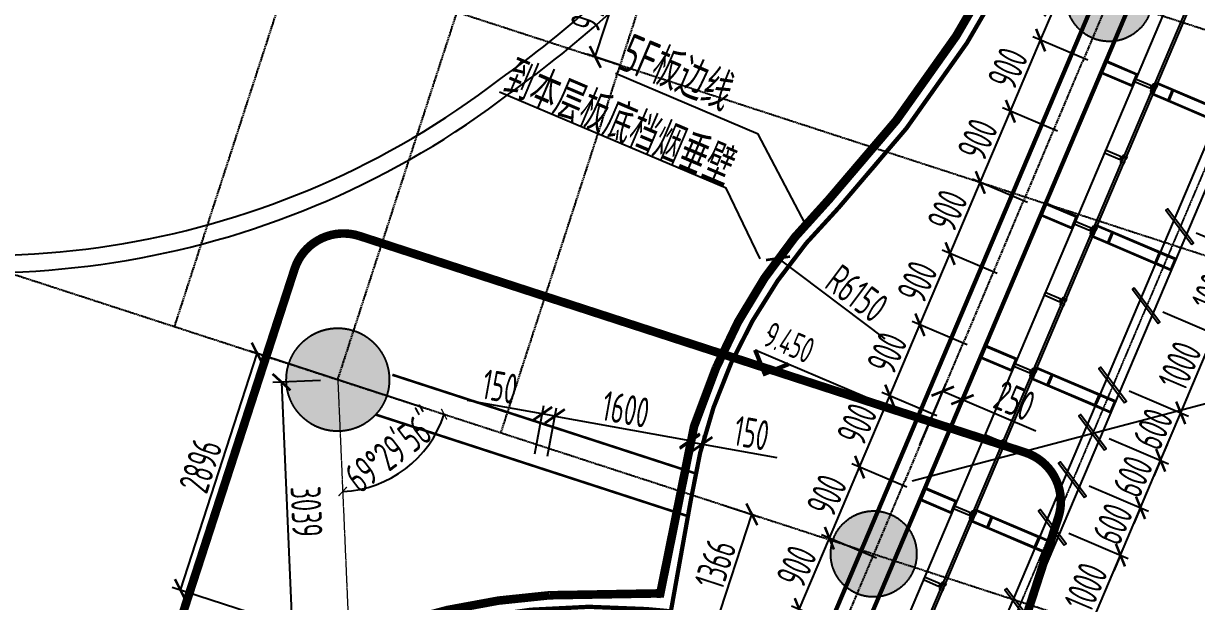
# Model space of a CAD drawing. Extents: x 11778731 to 12007717, y -6694179 to -6314888.
# Drawn here: x 11969034 to 11982707, y -6410534 to -6403804 of the extents above; entities that cross this region are included whole.
import ezdxf
from ezdxf.enums import TextEntityAlignment as Align
from ezdxf.xclip import XClip

# ---------------------------------------------------------------- set-up
doc = ezdxf.new("R2010")
doc.units = 0
doc.header["$LTSCALE"] = 10
doc.header["$MEASUREMENT"] = 0
doc.header["$XCLIPFRAME"] = 0
for name, pattern in [('A3-RG-axis-100$0$CENTER', [2, 1.25, -0.25, 0.25, -0.25]), ('A3-RI-5F$0$DASH', [0.35, 0.25, -0.1]), ('A3-RI-5F$0$DASHDOT', [1, 0.5, -0.25, 0, -0.25]), ('A3-RI-5F$0$DASHED2', [0.375, 0.25, -0.125]), ('A3-RI-5F$0$DOTE', [2.42, 2, -0.2, 0.02, -0.2]), ('DASHED2', [0.375, 0.25, -0.125])]:
    doc.linetypes.add(name, pattern=pattern)
for name, color, linetype in [('A-CLOD', 200, 'Continuous'), ('A3-RB-5F-100$0$A-DIMS-100', 1, 'Continuous'), ('A3-RG-axis-100$0$A-GRID', 1, 'A3-RG-axis-100$0$CENTER'), ('A3-RI-5F$0$0M-FIRE', 30, 'A3-RI-5F$0$DASHDOT'), ('A3-RI-5F$0$A-DETAILS', 11, 'Continuous'), ('A3-RI-5F$0$A-FACD-ALUM', 30, 'Continuous'), ('A3-RI-5F$0$A-FLOR', 2, 'Continuous'), ('A3-RI-5F$0$A-GLAZ', 140, 'Continuous'), ('A3-RI-5F$0$A-STRS-HRAL', 80, 'Continuous'), ('A3-RI-5F$0$A-WALL', 7, 'Continuous'), ('A3-RS-1F$0$A-HATH-GRAY', 8, 'Continuous'), ('A3-RS-1F$0$A-WALL', 7, 'Continuous'), ('A3-RV-5F$0$A-STRS-HRAL', 80, 'Continuous'), ('A3-SYMB-5F-100$0$A-SYMB', 4, 'Continuous'), ('A3-SYMB-5F-100$0$A-SYMB-AREA', 4, 'Continuous'), ('A3-SYMB-5F-100$0$A-SYMB-NAME', 4, 'Continuous'), ('A3-SYMB-5F-100$0$A-SYMB-NAME-E', 4, 'Continuous')]:
    doc.layers.add(name, color=color, linetype=linetype)
doc.layers.add('A3-RI-5F$0$A-X-CHEK', color=6, linetype='A3-RI-5F$0$DASHED2', plot=False)
doc.layers.add('A3-RI-5F$0$AN-P1', color=1, linetype='Continuous', lineweight=5)
doc.styles.add('A3-RB-5F-100$0$XD2008', font='xd-hzs.shx', dxfattribs={"width": 0.7, "bigfont": 'xd-hztxt.shx'})
doc.styles.add('A3-SYMB-5F-100$0$ECADI', font='hzs.shx', dxfattribs={"width": 0.7, "bigfont": 'hztxt.shx'})
doc.styles.add('A3-SYMB-5F-100$0$XD2008', font='hzs.shx', dxfattribs={"width": 0.7, "bigfont": 'hztxt.shx'})
doc.dimstyles.new('A3-RB-5F-100$0$XD100', dxfattribs={"dimscale": 100, "dimtxt": 3.5, "dimasz": 1.5, "dimexe": 1, "dimexo": 2, "dimgap": 0.5, "dimtad": 1, "dimdec": 0, "dimdsep": 46, "dimtxsty": 'A3-RB-5F-100$0$XD2008', "dimcen": 2.5, "dimclrt": 4, "dimaunit": 1, "dimadec": 0, "dimazin": 0, "dimtfac": 1, "dimtdec": 0, "dimtix": 1, "dimtmove": 0, "dimatfit": 3, "dimfxl": 0, "dimtolj": 1, "dimtzin": 0, "dimarcsym": 0})
doc.dimstyles.new('A3-RB-5F-100$0$XD100$0', dxfattribs={"dimscale": 100, "dimtxt": 3.5, "dimasz": 2, "dimexe": 1, "dimexo": 2, "dimgap": 0.5, "dimtad": 1, "dimdec": 0, "dimdsep": 46, "dimtxsty": 'A3-RB-5F-100$0$XD2008', "dimblk1": 'A3-RB-5F-100$0$_ARCHTICK', "dimblk2": 'A3-RB-5F-100$0$_ARCHTICK', "dimsah": 1, "dimcen": 2.5, "dimclrt": 4, "dimaunit": 1, "dimadec": 0, "dimazin": 0, "dimtfac": 1, "dimtdec": 0, "dimtix": 1, "dimtmove": 0, "dimatfit": 3, "dimfxl": 0, "dimtolj": 1, "dimtzin": 0, "dimarcsym": 0})

# ---------------------------------------------------------------- blocks, each defined once
blk = doc.blocks.new('A3-RI-5F')
at = {"layer": 'A3-RI-5F$0$0M-FIRE', "const_width": 100}
blk.add_lwpolyline([(11978127, -6392050), (11981718, -6393217), (11981918, -6393282), (11983619, -6393835), (11981026, -6401818, -0.089252), (11978424, -6405851, 0.095873), (11977107, -6407812), (11976851, -6408493), (11976457, -6410439), (11975166, -6410461, 0.078185), (11972831, -6410986), (11973149, -6418286), (11975106, -6418638)], format="xyb", dxfattribs=at)
at = {"layer": 'A3-RI-5F$0$A-DETAILS'}
for points in [[(11982435, -6404572), (11982376, -6404710), (11982192, -6404632), (11982251, -6404494)], [(11982422, -6404578), (11982371, -6404697), (11982205, -6404627), (11982256, -6404507)], [(11982987, -6404807), (11982929, -6404945), (11982376, -6404710), (11982435, -6404572)], [(11982974, -6404812), (11982923, -6404932), (11982389, -6404705), (11982440, -6404585)], [(11981732, -6406229), (11981673, -6406367), (11981489, -6406289), (11981547, -6406151)], [(11981718, -6406234), (11981668, -6406354), (11981502, -6406284), (11981553, -6406164)], [(11982284, -6406464), (11982225, -6406602), (11981673, -6406367), (11981732, -6406229)], [(11982271, -6406469), (11982220, -6406589), (11981686, -6406362), (11981737, -6406242)], [(11982468, -6406542), (11982409, -6406680), (11982225, -6406602), (11982284, -6406464)], [(11982455, -6406547), (11982404, -6406667), (11982238, -6406596), (11982289, -6406477)], [(11981028, -6407886), (11980970, -6408024), (11980786, -6407946), (11980844, -6407808)], [(11981015, -6407891), (11980964, -6408011), (11980799, -6407941), (11980849, -6407821)], [(11981581, -6408120), (11981522, -6408259), (11980970, -6408024), (11981028, -6407886)], [(11981567, -6408126), (11981517, -6408245), (11980983, -6408019), (11981034, -6407899)], [(11981765, -6408199), (11981706, -6408337), (11981522, -6408259), (11981581, -6408120)], [(11981752, -6408204), (11981701, -6408324), (11981535, -6408253), (11981586, -6408134)], [(11980325, -6409543), (11980266, -6409681), (11980082, -6409603), (11980141, -6409465)], [(11980312, -6409548), (11980261, -6409668), (11980095, -6409598), (11980146, -6409478)], [(11980877, -6409777), (11980819, -6409915), (11980266, -6409681), (11980325, -6409543)], [(11980864, -6409783), (11980813, -6409902), (11980279, -6409676), (11980330, -6409556)], [(11981061, -6409856), (11981003, -6409994), (11980819, -6409915), (11980877, -6409777)], [(11981048, -6409861), (11980997, -6409980), (11980832, -6409910), (11980883, -6409790)]]:
    blk.add_lwpolyline(points, close=True, dxfattribs=at)
at = {"layer": 'A3-RI-5F$0$A-FACD-ALUM'}
for p, q in [((11982173, -6404550), (11982181, -6404570)), ((11982175, -6404544), (11982195, -6404536)), ((11982175, -6404544), (11982183, -6404563)), ((11982178, -6404537), (11982198, -6404529)), ((11981821, -6405379), (11981829, -6405398)), ((11981824, -6405372), (11981843, -6405364)), ((11981824, -6405372), (11981832, -6405392)), ((11981827, -6405366), (11981846, -6405358)), ((11981469, -6406207), (11981477, -6406227)), ((11981472, -6406200), (11981492, -6406193)), ((11981472, -6406200), (11981480, -6406220)), ((11981475, -6406194), (11981495, -6406186)), ((11981118, -6407035), (11981126, -6407055)), ((11981120, -6407029), (11981140, -6407021)), ((11981120, -6407029), (11981128, -6407049)), ((11981123, -6407022), (11981143, -6407014)), ((11980766, -6407864), (11980774, -6407884)), ((11980769, -6407857), (11980789, -6407849)), ((11980769, -6407857), (11980777, -6407877)), ((11980772, -6407851), (11980791, -6407843)), ((11980414, -6408692), (11980422, -6408712)), ((11980417, -6408686), (11980437, -6408678)), ((11980417, -6408686), (11980425, -6408706)), ((11980420, -6408679), (11980440, -6408671)), ((11980063, -6409521), (11980071, -6409540)), ((11980066, -6409514), (11980085, -6409506)), ((11980066, -6409514), (11980073, -6409534)), ((11980068, -6409508), (11980088, -6409500)), ((11979711, -6410349), (11979719, -6410369)), ((11979714, -6410343), (11979734, -6410335)), ((11979714, -6410343), (11979722, -6410362)), ((11979717, -6410336), (11979736, -6410328))]:
    blk.add_line(p, q, dxfattribs=at)
for points in [[(11978189, -6391860), (11978365, -6391317), (11987372, -6391789), (11973315, -6424906)], [(11978237, -6391711), (11986781, -6392158), (11972568, -6425641)]]:
    blk.add_lwpolyline(points, dxfattribs=at)
for points in [[(11981962, -6404534), (11982021, -6404396), (11981652, -6404240), (11981594, -6404378)], [(11981957, -6404521), (11982008, -6404402), (11981658, -6404253), (11981607, -6404373)], [(11982170, -6404557), (11982181, -6404530), (11981997, -6404452), (11981986, -6404479)], [(11982181, -6404595), (11982193, -6404567), (11982183, -6404563), (11982172, -6404591)], [(11982216, -6404512), (11982204, -6404540), (11982195, -6404536), (11982207, -6404508)], [(11982213, -6404608), (11982225, -6404581), (11982216, -6404577), (11982204, -6404605)], [(11982248, -6404526), (11982237, -6404553), (11982227, -6404549), (11982239, -6404522)], [(11981818, -6405386), (11981830, -6405358), (11981646, -6405280), (11981634, -6405308)], [(11981829, -6405423), (11981841, -6405396), (11981832, -6405392), (11981820, -6405419)], [(11981864, -6405340), (11981853, -6405368), (11981843, -6405364), (11981855, -6405336)], [(11981861, -6405437), (11981873, -6405409), (11981864, -6405405), (11981852, -6405433)], [(11981897, -6405354), (11981885, -6405382), (11981876, -6405378), (11981887, -6405350)], [(11981259, -6406191), (11981317, -6406053), (11980949, -6405897), (11980891, -6406035)], [(11981253, -6406178), (11981304, -6406059), (11980954, -6405910), (11980904, -6406030)], [(11982651, -6406378), (11982670, -6406363), (11982370, -6405963), (11982350, -6405979)], [(11981466, -6406214), (11981478, -6406187), (11981294, -6406109), (11981282, -6406136)], [(11981478, -6406252), (11981489, -6406224), (11981480, -6406220), (11981468, -6406248)], [(11981513, -6406169), (11981501, -6406196), (11981492, -6406193), (11981504, -6406165)], [(11981510, -6406265), (11981522, -6406238), (11981512, -6406234), (11981501, -6406261)], [(11981545, -6406183), (11981533, -6406210), (11981524, -6406206), (11981536, -6406179)], [(11982260, -6407298), (11982280, -6407283), (11981979, -6406884), (11981959, -6406899)], [(11981115, -6407043), (11981126, -6407015), (11980942, -6406937), (11980931, -6406965)], [(11981126, -6407080), (11981138, -6407053), (11981128, -6407049), (11981117, -6407076)], [(11981161, -6406997), (11981149, -6407025), (11981140, -6407021), (11981152, -6406993)], [(11981158, -6407094), (11981170, -6407066), (11981161, -6407062), (11981149, -6407090)], [(11981193, -6407011), (11981182, -6407039), (11981172, -6407035), (11981184, -6407007)], [(11980555, -6407848), (11980614, -6407710), (11980246, -6407554), (11980187, -6407692)], [(11980550, -6407835), (11980601, -6407716), (11980251, -6407567), (11980200, -6407687)], [(11980763, -6407871), (11980775, -6407844), (11980591, -6407765), (11980579, -6407793)], [(11980774, -6407909), (11980786, -6407881), (11980777, -6407877), (11980765, -6407905)], [(11980809, -6407826), (11980798, -6407853), (11980789, -6407849), (11980800, -6407822)], [(11980806, -6407922), (11980818, -6407895), (11980809, -6407891), (11980797, -6407918)], [(11980842, -6407839), (11980830, -6407867), (11980821, -6407863), (11980832, -6407836)], [(11981869, -6408219), (11981889, -6408204), (11981588, -6407805), (11981568, -6407820)], [(11981635, -6408771), (11981655, -6408756), (11981354, -6408357), (11981334, -6408372)], [(11980411, -6408700), (11980423, -6408672), (11980239, -6408594), (11980227, -6408622)], [(11980423, -6408737), (11980434, -6408709), (11980425, -6408706), (11980413, -6408733)], [(11980458, -6408654), (11980446, -6408682), (11980437, -6408678), (11980449, -6408650)], [(11980490, -6408668), (11980478, -6408695), (11980469, -6408692), (11980481, -6408664)], [(11980455, -6408751), (11980467, -6408723), (11980457, -6408719), (11980446, -6408747)], [(11981400, -6409323), (11981420, -6409308), (11981119, -6408909), (11981099, -6408924)], [(11979852, -6409505), (11979911, -6409367), (11979543, -6409211), (11979484, -6409349)], [(11979847, -6409492), (11979898, -6409372), (11979548, -6409224), (11979497, -6409344)], [(11980060, -6409528), (11980071, -6409500), (11979887, -6409422), (11979876, -6409450)], [(11980071, -6409565), (11980083, -6409538), (11980073, -6409534), (11980062, -6409562)], [(11980106, -6409483), (11980094, -6409510), (11980085, -6409506), (11980097, -6409479)], [(11980138, -6409496), (11980127, -6409524), (11980117, -6409520), (11980129, -6409492)], [(11981166, -6409876), (11981186, -6409861), (11980885, -6409461), (11980865, -6409476)], [(11980103, -6409579), (11980115, -6409552), (11980106, -6409548), (11980094, -6409575)], [(11979708, -6410357), (11979720, -6410329), (11979536, -6410251), (11979524, -6410278)], [(11979754, -6410311), (11979743, -6410339), (11979734, -6410335), (11979745, -6410307)], [(11979787, -6410325), (11979775, -6410352), (11979766, -6410348), (11979777, -6410321)], [(11979719, -6410394), (11979731, -6410366), (11979722, -6410362), (11979710, -6410390)], [(11979752, -6410408), (11979763, -6410380), (11979754, -6410376), (11979742, -6410404)], [(11980775, -6410796), (11980795, -6410781), (11980494, -6410382), (11980474, -6410397)]]:
    blk.add_lwpolyline(points, close=True, dxfattribs=at)
at = {"layer": 'A3-RI-5F$0$A-FLOR', "linetype": 'A3-RI-5F$0$DASH', "const_width": 50}
blk.add_lwpolyline([(11978174, -6391908), (11983808, -6393739), (11981166, -6401870, -0.089363), (11978533, -6405953, 0.16088), (11976814, -6409345), (11976779, -6409540), (11976580, -6410648), (11976297, -6410622, 0.112692), (11972985, -6411089), (11973294, -6418159), (11975166, -6418496)], format="xyb", dxfattribs=at)
for points in [[(11897637, -6393080), (11898125, -6393287), (11898323, -6393228), (11896986, -6418742), (11920412, -6428686), (11921780, -6425464), (11976706, -6448779), (11984755, -6429817), (11972559, -6424640), (11986356, -6392136)], [(11922332, -6425699), (11977075, -6448936), (11985124, -6429973), (11972927, -6424796), (11986781, -6392158)]]:
    blk.add_lwpolyline(points, dxfattribs=at)
at = {"layer": 'A3-RI-5F$0$A-GLAZ'}
for p, q in [((11988805, -6391614), (11974465, -6425395)), ((11988509, -6391798), (11974281, -6425317))]:
    blk.add_line(p, q, dxfattribs=at)
for points in [[(11977951, -6391783), (11978187, -6391057), (11987742, -6391558), (11973545, -6425004)], [(11977975, -6391791), (11978205, -6391083), (11987705, -6391581), (11973522, -6424994)]]:
    blk.add_lwpolyline(points, dxfattribs=at)
at = {"layer": 'A3-RI-5F$0$A-GLAZ', "linetype": 'A3-RI-5F$0$DASH'}
blk.add_lwpolyline([(11987700, -6391656), (11988657, -6391706), (11974373, -6425356)], dxfattribs=at)
at = {"layer": 'A3-RI-5F$0$A-STRS-HRAL'}
for p, q in [((11975166, -6418496), (11976847, -6409165)), ((11976457, -6410486), (11976700, -6409135))]:
    blk.add_line(p, q, dxfattribs=at)
for centre, radius, start, end in [((11968519, -6396604), 13550, 316.3523, 337.3694), ((11968519, -6396604), 13700, 316.3523, 337.3948), ((11982753, -6410223), 6150, 136.1702, 169.7906), ((11982753, -6410223), 6000, 136.2645, 169.7906), ((11975667, -6418145), 7700, 84.1113, 111.6117)]:
    blk.add_arc(centre, radius, start, end, dxfattribs=at)
at = {"layer": 'A3-RI-5F$0$A-WALL'}
for centre, radius, start, end in [((11967172, -6394039), 12785, 305.4275, 318.6199), ((11967172, -6394039), 12985, 305.4275, 319.0008), ((11968534, -6396556), 9950, 251.8742, 307.44), ((11968534, -6396556), 10150, 251.8755, 307.44)]:
    blk.add_arc(centre, radius, start, end, dxfattribs=at)
at = {"layer": 'A3-RI-5F$0$A-X-CHEK', "const_width": 30}
for points in [[(11973334, -6407894), (11976885, -6409048)], [(11973139, -6408357), (11976779, -6409540)]]:
    blk.add_lwpolyline(points, dxfattribs=at)
at = {"layer": 'A3-RI-5F$0$AN-P1', "linetype": 'A3-RI-5F$0$DOTE'}
blk.add_line((11972698, -6407951), (11973361, -6423134), dxfattribs=at)
blk = doc.blocks.new('A3-RG-axis-100')
at = {"layer": 'A3-RG-axis-100$0$A-GRID'}
for p, q in [((11908160.7, -6382249.8), (12003495.5, -6413225.9)), ((11970795.8, -6407332.7), (11977530.2, -6386606.4)), ((11907916.9, -6386902.1), (12002104.9, -6417505.7)), ((11972697.9, -6407950.8), (11979432.3, -6387224.4)), ((11974600, -6408568.8), (11981334.4, -6387842.5)), ((11987492, -6389843.2), (11971114.4, -6428426.5)), ((11940623, -6390168.8), (12004268, -6410848.3))]:
    blk.add_line(p, q, dxfattribs=at)
blk = doc.blocks.new('A3-SYMB-5F-100$0$ECADI-TAG-ROOM')
at = {"layer": 'A3-SYMB-5F-100$0$A-SYMB-AREA', "style": 'A3-SYMB-5F-100$0$ECADI', "width": 0.7}
blk.add_attdef('340M2', text='', height=2.5, dxfattribs=at).set_placement((7.17, -1.75), align=Align.MIDDLE_LEFT)
at = {"layer": 'A3-SYMB-5F-100$0$A-SYMB-NAME', "style": 'A3-SYMB-5F-100$0$ECADI', "width": 0.7}
blk.add_attdef('CHINESENAME', (-5.13, 0.09), '', height=4.5, dxfattribs=at)
at = {"layer": 'A3-SYMB-5F-100$0$A-SYMB-NAME-E', "style": 'A3-SYMB-5F-100$0$ECADI', "width": 0.7}
for tag, p in [('ENGLISHHIGH', (-5.13, 8.04)), ('ENGLISHLOW', (-5.13, 4.84))]:
    blk.add_attdef(tag, p, '', height=2.5, dxfattribs=at)
blk = doc.blocks.new('A3-SYMB-5F-100$0$ECADI-TAG-HGHT（国标）')
at = {"layer": '', "color": 1}
blk.add_line((-2.12, 2.12), (11.77, 2.12), dxfattribs=at)
at = {"color": 1, "const_width": 0.5}
blk.add_lwpolyline([(-2.12, 2.12), (0, 0), (2.12, 2.12)], dxfattribs=at)
at = {"color": 1}
blk.add_point((-1.48, 4.6), dxfattribs=at)
at = {"style": 'A3-SYMB-5F-100$0$XD2008', "width": 0.7}
blk.add_attdef('FL', text='', height=3, dxfattribs=at).set_placement((-2.69, 2.97), align=Align.RIGHT)
for tag, p in [('F.F.L.', (2.28, 2.97)), ('T.O.S.', (2.28, -1.1))]:
    blk.add_attdef(tag, p, '', height=3, dxfattribs=at)
blk = doc.blocks.new('A3-SYMB-5F-100')
at = {"layer": 'A3-SYMB-5F-100$0$A-SYMB'}
for points in [[(11978145, -6406134), (11977598, -6405092), (11975934, -6404385)], [(11977620, -6406543), (11977223, -6405723), (11974582, -6404602)], [(11979393, -6409128), (11982975, -6408184), (11984442, -6408807)]]:
    blk.add_lwpolyline(points, dxfattribs=at)
ref = blk.add_blockref('A3-SYMB-5F-100$0$ECADI-TAG-ROOM', (11976422, -6404534), dxfattribs=dict(at, xscale=99.9999999998904, yscale=100.0000000001164, rotation=337.0000000001017))
ref.add_attrib('CHINESENAME', '5F板边线', (11975953, -6404325), dxfattribs={"height": 450, "rotation": 337, "style": 'A3-SYMB-5F-100$0$ECADI', "width": 0.7})
ref = blk.add_blockref('A3-SYMB-5F-100$0$ECADI-TAG-ROOM', (11974524, -6404519), dxfattribs=dict(at, xscale=99.99999999989046, yscale=100.0000000001164, rotation=337.0000000000555))
ref.add_attrib('CHINESENAME', '到本层板底档烟垂壁', (11974593, -6404607), dxfattribs={"height": 450, "rotation": 337, "style": 'A3-SYMB-5F-100$0$ECADI', "width": 0.7})
ref = blk.add_blockref('A3-SYMB-5F-100$0$ECADI-TAG-HGHT（国标）', (11977674, -6407882), dxfattribs=dict(at, xscale=99.99999999999999, yscale=99.99999999999999, zscale=99.99999999999997, rotation=337))
ref.add_attrib('F.F.L.', '9.450', (11977639, -6407545), dxfattribs={"layer": '0', "height": 300, "rotation": 337, "style": 'A3-SYMB-5F-100$0$XD2008', "width": 0.7})
blk = doc.blocks.new('A3-RV-5F')
at = {"layer": 'A3-RV-5F$0$A-STRS-HRAL'}
for p, q in [((11976815, -6409344), (11975166, -6418496)), ((11976667, -6409317), (11976457, -6410486))]:
    blk.add_line(p, q, dxfattribs=at)
blk = doc.blocks.new('A3-RS-1F')
at = {"layer": 'A3-RS-1F$0$A-HATH-GRAY'}
h = blk.add_hatch(color=256, dxfattribs=at)
edge = h.paths.add_edge_path()
edge.add_arc((11981690, -6403512), 501, 0, 360)
h = blk.add_hatch(color=256, dxfattribs=at)
edge = h.paths.add_edge_path()
edge.add_arc((11972698, -6407951), 600, 0, 360)
h = blk.add_hatch(color=256, dxfattribs=at)
edge = h.paths.add_edge_path()
edge.add_arc((11978944, -6409980), 501, 0, 360)
at = {"layer": 'A3-RS-1F$0$A-WALL'}
for centre, radius in [((11981690, -6403512), 501), ((11972698, -6407951), 600), ((11978944, -6409980), 501)]:
    blk.add_circle(centre, radius, dxfattribs=at)
blk = doc.blocks.new('A3-RB-5F-100$0$_ARCHTICK')
at = {"color": 0, "linetype": 'ByBlock', "const_width": 0.15}
blk.add_lwpolyline([(-0.5, -0.5), (0.5, 0.5)], dxfattribs=at)
blk = doc.blocks.new('*D338')
at = {"layer": 'A3-RB-5F-100$0$A-DIMS-100', "color": 0, "lineweight": -2}
for p, q in [((11980890, -6403998), (11981242, -6403169)), ((11981791, -6403403), (11981150, -6403130)), ((11981439, -6404231), (11980798, -6403959))]:
    blk.add_line(p, q, dxfattribs=at)
at = {"layer": 'Defpoints', "color": 0}
for p in [(11981242, -6403169), (11981975, -6403481), (11981623, -6404309)]:
    blk.add_point(p, dxfattribs=at)
at = {"layer": 'A3-RB-5F-100$0$A-DIMS-100', "color": 0, "lineweight": -2, "xscale": 200, "yscale": 200, "zscale": 200}
for p, rotation in [((11981242, -6403169), 67.00000002029358), ((11980890, -6403998), 247.0000000202936)]:
    blk.add_blockref('A3-RB-5F-100$0$_ARCHTICK', p, dxfattribs=dict(at, rotation=rotation))
at = {"layer": 'A3-RB-5F-100$0$A-DIMS-100', "color": 4, "insert": (11980859, -6403496), "char_height": 350, "attachment_point": 5, "rotation": 67, "style": 'A3-RB-5F-100$0$XD2008'}
blk.add_mtext('\\A1;900', dxfattribs=at)
blk = doc.blocks.new('*D339')
at = {"layer": 'A3-RB-5F-100$0$A-DIMS-100', "color": 0, "lineweight": -2}
for p, q in [((11980538, -6404826), (11980890, -6403998)), ((11981439, -6404231), (11980798, -6403959)), ((11981087, -6405059), (11980446, -6404787))]:
    blk.add_line(p, q, dxfattribs=at)
at = {"layer": 'Defpoints', "color": 0}
for p in [(11980890, -6403998), (11981623, -6404309), (11981272, -6405138)]:
    blk.add_point(p, dxfattribs=at)
at = {"layer": 'A3-RB-5F-100$0$A-DIMS-100', "color": 0, "lineweight": -2, "xscale": 200, "yscale": 200, "zscale": 200}
for p, rotation in [((11980890, -6403998), 67.00000002036309), ((11980538, -6404826), 247.0000000203631)]:
    blk.add_blockref('A3-RB-5F-100$0$_ARCHTICK', p, dxfattribs=dict(at, rotation=rotation))
at = {"layer": 'A3-RB-5F-100$0$A-DIMS-100', "color": 4, "insert": (11980507, -6404324), "char_height": 350, "attachment_point": 5, "rotation": 67, "style": 'A3-RB-5F-100$0$XD2008'}
blk.add_mtext('\\A1;900', dxfattribs=at)
blk = doc.blocks.new('*D340')
at = {"layer": 'A3-RB-5F-100$0$A-DIMS-100', "color": 0, "lineweight": -2}
for p, q in [((11980187, -6405655), (11980538, -6404826)), ((11981087, -6405059), (11980446, -6404787)), ((11980736, -6405888), (11980095, -6405616))]:
    blk.add_line(p, q, dxfattribs=at)
at = {"layer": 'Defpoints', "color": 0}
for p in [(11980538, -6404826), (11981272, -6405138), (11980920, -6405966)]:
    blk.add_point(p, dxfattribs=at)
at = {"layer": 'A3-RB-5F-100$0$A-DIMS-100', "color": 0, "lineweight": -2, "xscale": 200, "yscale": 200, "zscale": 200}
for p, rotation in [((11980538, -6404826), 67.00000002036309), ((11980187, -6405655), 247.0000000203631)]:
    blk.add_blockref('A3-RB-5F-100$0$_ARCHTICK', p, dxfattribs=dict(at, rotation=rotation))
at = {"layer": 'A3-RB-5F-100$0$A-DIMS-100', "color": 4, "insert": (11980155, -6405153), "char_height": 350, "attachment_point": 5, "rotation": 67, "style": 'A3-RB-5F-100$0$XD2008'}
blk.add_mtext('\\A1;900', dxfattribs=at)
blk = doc.blocks.new('*D341')
at = {"layer": 'A3-RB-5F-100$0$A-DIMS-100', "color": 0, "lineweight": -2}
for p, q in [((11979835, -6406483), (11980187, -6405655)), ((11980736, -6405888), (11980095, -6405616)), ((11980384, -6406716), (11979743, -6406444))]:
    blk.add_line(p, q, dxfattribs=at)
at = {"layer": 'Defpoints', "color": 0}
for p in [(11980187, -6405655), (11980920, -6405966), (11980568, -6406795)]:
    blk.add_point(p, dxfattribs=at)
at = {"layer": 'A3-RB-5F-100$0$A-DIMS-100', "color": 0, "lineweight": -2, "xscale": 200, "yscale": 200, "zscale": 200}
for p, rotation in [((11980187, -6405655), 67.00000002031676), ((11979835, -6406483), 247.0000000203168)]:
    blk.add_blockref('A3-RB-5F-100$0$_ARCHTICK', p, dxfattribs=dict(at, rotation=rotation))
at = {"layer": 'A3-RB-5F-100$0$A-DIMS-100', "color": 4, "insert": (11979804, -6405981), "char_height": 350, "attachment_point": 5, "rotation": 67, "style": 'A3-RB-5F-100$0$XD2008'}
blk.add_mtext('\\A1;900', dxfattribs=at)
blk = doc.blocks.new('*D342')
at = {"layer": 'A3-RB-5F-100$0$A-DIMS-100', "color": 0, "lineweight": -2}
for p, q in [((11979483, -6407312), (11979835, -6406483)), ((11980384, -6406716), (11979743, -6406444)), ((11980032, -6407545), (11979391, -6407273))]:
    blk.add_line(p, q, dxfattribs=at)
at = {"layer": 'Defpoints', "color": 0}
for p in [(11979835, -6406483), (11980568, -6406795), (11980217, -6407623)]:
    blk.add_point(p, dxfattribs=at)
at = {"layer": 'A3-RB-5F-100$0$A-DIMS-100', "color": 0, "lineweight": -2, "xscale": 200, "yscale": 200, "zscale": 200}
for p, rotation in [((11979835, -6406483), 67.00000002025394), ((11979483, -6407312), 247.0000000202539)]:
    blk.add_blockref('A3-RB-5F-100$0$_ARCHTICK', p, dxfattribs=dict(at, rotation=rotation))
at = {"layer": 'A3-RB-5F-100$0$A-DIMS-100', "color": 4, "insert": (11979452, -6406810), "char_height": 350, "attachment_point": 5, "rotation": 67, "style": 'A3-RB-5F-100$0$XD2008'}
blk.add_mtext('\\A1;900', dxfattribs=at)
blk = doc.blocks.new('*D343')
at = {"layer": 'A3-RB-5F-100$0$A-DIMS-100', "color": 0, "lineweight": -2}
for p, q in [((11979132, -6408140), (11979483, -6407312)), ((11980032, -6407545), (11979391, -6407273)), ((11979681, -6408373), (11979040, -6408101))]:
    blk.add_line(p, q, dxfattribs=at)
at = {"layer": 'Defpoints', "color": 0}
for p in [(11979483, -6407312), (11980217, -6407623), (11979865, -6408451)]:
    blk.add_point(p, dxfattribs=at)
at = {"layer": 'A3-RB-5F-100$0$A-DIMS-100', "color": 0, "lineweight": -2, "xscale": 200, "yscale": 200, "zscale": 200}
for p, rotation in [((11979483, -6407312), 67.00000002040942), ((11979132, -6408140), 247.0000000204094)]:
    blk.add_blockref('A3-RB-5F-100$0$_ARCHTICK', p, dxfattribs=dict(at, rotation=rotation))
at = {"layer": 'A3-RB-5F-100$0$A-DIMS-100', "color": 4, "insert": (11979100, -6407638), "char_height": 350, "attachment_point": 5, "rotation": 67, "style": 'A3-RB-5F-100$0$XD2008'}
blk.add_mtext('\\A1;900', dxfattribs=at)
blk = doc.blocks.new('*D344')
at = {"layer": 'A3-RB-5F-100$0$A-DIMS-100', "color": 0, "lineweight": -2}
for p, q in [((11978780, -6408969), (11979132, -6408140)), ((11979681, -6408373), (11979040, -6408101)), ((11979329, -6409202), (11978688, -6408930))]:
    blk.add_line(p, q, dxfattribs=at)
at = {"layer": 'Defpoints', "color": 0}
for p in [(11979132, -6408140), (11979865, -6408451), (11979513, -6409280)]:
    blk.add_point(p, dxfattribs=at)
at = {"layer": 'A3-RB-5F-100$0$A-DIMS-100', "color": 0, "lineweight": -2, "xscale": 200, "yscale": 200, "zscale": 200}
for p, rotation in [((11979132, -6408140), 67.00000002036309), ((11978780, -6408969), 247.0000000203631)]:
    blk.add_blockref('A3-RB-5F-100$0$_ARCHTICK', p, dxfattribs=dict(at, rotation=rotation))
at = {"layer": 'A3-RB-5F-100$0$A-DIMS-100', "color": 4, "insert": (11978749, -6408466), "char_height": 350, "attachment_point": 5, "rotation": 67, "style": 'A3-RB-5F-100$0$XD2008'}
blk.add_mtext('\\A1;900', dxfattribs=at)
blk = doc.blocks.new('*D345')
at = {"layer": 'A3-RB-5F-100$0$A-DIMS-100', "color": 0, "lineweight": -2}
for p, q in [((11978428, -6409797), (11978780, -6408969)), ((11979329, -6409202), (11978688, -6408930)), ((11978977, -6410030), (11978336, -6409758))]:
    blk.add_line(p, q, dxfattribs=at)
at = {"layer": 'Defpoints', "color": 0}
for p in [(11978780, -6408969), (11979513, -6409280), (11979162, -6410108)]:
    blk.add_point(p, dxfattribs=at)
at = {"layer": 'A3-RB-5F-100$0$A-DIMS-100', "color": 0, "lineweight": -2, "xscale": 200, "yscale": 200, "zscale": 200}
for p, rotation in [((11978780, -6408969), 67.00000002031676), ((11978428, -6409797), 247.0000000203168)]:
    blk.add_blockref('A3-RB-5F-100$0$_ARCHTICK', p, dxfattribs=dict(at, rotation=rotation))
at = {"layer": 'A3-RB-5F-100$0$A-DIMS-100', "color": 4, "insert": (11978397, -6409295), "char_height": 350, "attachment_point": 5, "rotation": 67, "style": 'A3-RB-5F-100$0$XD2008'}
blk.add_mtext('\\A1;900', dxfattribs=at)
blk = doc.blocks.new('*D346')
at = {"layer": 'A3-RB-5F-100$0$A-DIMS-100', "color": 0, "lineweight": -2}
for p, q in [((11978077, -6410626), (11978428, -6409797)), ((11978977, -6410030), (11978336, -6409758)), ((11978626, -6410859), (11977985, -6410586))]:
    blk.add_line(p, q, dxfattribs=at)
at = {"layer": 'Defpoints', "color": 0}
for p in [(11978428, -6409797), (11979162, -6410108), (11978810, -6410937)]:
    blk.add_point(p, dxfattribs=at)
at = {"layer": 'A3-RB-5F-100$0$A-DIMS-100', "color": 0, "lineweight": -2, "xscale": 200, "yscale": 200, "zscale": 200}
for p, rotation in [((11978428, -6409797), 67.00000002036309), ((11978077, -6410626), 247.0000000203631)]:
    blk.add_blockref('A3-RB-5F-100$0$_ARCHTICK', p, dxfattribs=dict(at, rotation=rotation))
at = {"layer": 'A3-RB-5F-100$0$A-DIMS-100', "color": 4, "insert": (11978045, -6410123), "char_height": 350, "attachment_point": 5, "rotation": 67, "style": 'A3-RB-5F-100$0$XD2008'}
blk.add_mtext('\\A1;900', dxfattribs=at)
blk = doc.blocks.new('*D347')
at = {"layer": 'A3-RB-5F-100$0$A-DIMS-100', "color": 0, "lineweight": -2}
for p, q in [((11977725, -6411454), (11978077, -6410626)), ((11978626, -6410859), (11977985, -6410586)), ((11978274, -6411687), (11977633, -6411415))]:
    blk.add_line(p, q, dxfattribs=at)
at = {"layer": 'Defpoints', "color": 0}
for p in [(11978077, -6410626), (11978810, -6410937), (11978458, -6411765)]:
    blk.add_point(p, dxfattribs=at)
at = {"layer": 'A3-RB-5F-100$0$A-DIMS-100', "color": 0, "lineweight": -2, "xscale": 200, "yscale": 200, "zscale": 200}
for p, rotation in [((11978077, -6410626), 67.00000002023077), ((11977725, -6411454), 247.0000000202308)]:
    blk.add_blockref('A3-RB-5F-100$0$_ARCHTICK', p, dxfattribs=dict(at, rotation=rotation))
at = {"layer": 'A3-RB-5F-100$0$A-DIMS-100', "color": 4, "insert": (11977694, -6410952), "char_height": 350, "attachment_point": 5, "rotation": 67, "style": 'A3-RB-5F-100$0$XD2008'}
blk.add_mtext('\\A1;900', dxfattribs=at)
blk = doc.blocks.new('*D385')
at = {"layer": 'A3-RB-5F-100$0$A-DIMS-100', "color": 0, "lineweight": -2}
for p, q in [((11976290, -6403367), (11975904, -6403241)), ((11975699, -6404194), (11975999, -6403272)), ((11975991, -6404289), (11975604, -6404163))]:
    blk.add_line(p, q, dxfattribs=at)
at = {"layer": 'Defpoints', "color": 0}
for p in [(11975999, -6403272), (11976481, -6403428), (11976181, -6404351)]:
    blk.add_point(p, dxfattribs=at)
at = {"layer": 'A3-RB-5F-100$0$A-DIMS-100', "color": 0, "lineweight": -2, "xscale": 200, "yscale": 200, "zscale": 200}
for p, rotation in [((11975999, -6403272), 71.9999999998768), ((11975699, -6404194), 251.9999999998768)]:
    blk.add_blockref('A3-RB-5F-100$0$_ARCHTICK', p, dxfattribs=dict(at, rotation=rotation))
at = {"layer": 'A3-RB-5F-100$0$A-DIMS-100', "color": 4, "insert": (11975635, -6403664), "char_height": 350, "attachment_point": 5, "rotation": 72, "style": 'A3-RB-5F-100$0$XD2008'}
blk.add_mtext('\\A1;970', dxfattribs=at)
blk = doc.blocks.new('*D599')
at = {"layer": 'A3-RB-5F-100$0$A-DIMS-100', "color": 0, "lineweight": -2}
blk.add_arc((11972698, -6407951), 1303, 272.5012, 342, dxfattribs=at)
at = {"layer": 'Defpoints', "color": 0}
for p in [(11907917, -6386902), (11972698, -6407951), (11973262, -6409125), (12002105, -6417506), (11973361, -6423134)]:
    blk.add_point(p, dxfattribs=at)
at = {"layer": 'A3-RB-5F-100$0$A-DIMS-100', "color": 0, "lineweight": -2, "xscale": 100, "yscale": 100, "zscale": 100}
for p, rotation in [((11973937, -6408353), 71.99999999989159), ((11972755, -6409253), 182.5012166517161)]:
    blk.add_blockref('A3-RB-5F-100$0$_ARCHTICK', p, dxfattribs=dict(at, rotation=rotation))
at = {"layer": 'A3-RB-5F-100$0$A-DIMS-100', "color": 4, "insert": (11973330, -6408782), "char_height": 350, "attachment_point": 5, "rotation": 37.2506, "style": 'A3-RB-5F-100$0$XD2008'}
blk.add_mtext('\\A1;69°29\'56"', dxfattribs=at)
blk = doc.blocks.new('*D600')
at = {"layer": 'A3-RB-5F-100$0$A-DIMS-100', "color": 0, "lineweight": -2}
for p, q in [((11972498, -6407960), (11971942, -6407984)), ((11972042, -6407979), (11972175, -6411015)), ((11972631, -6410995), (11972075, -6411019))]:
    blk.add_line(p, q, dxfattribs=at)
at = {"layer": 'Defpoints', "color": 0}
for p in [(11972698, -6407951), (11972175, -6411015), (11972831, -6410986)]:
    blk.add_point(p, dxfattribs=at)
at = {"layer": 'A3-RB-5F-100$0$A-DIMS-100', "color": 0, "lineweight": -2, "xscale": 200, "yscale": 200, "zscale": 200}
for p, rotation in [((11972042, -6407979), 92.501216651709), ((11972175, -6411015), 272.5012166517089)]:
    blk.add_blockref('A3-RB-5F-100$0$_ARCHTICK', p, dxfattribs=dict(at, rotation=rotation))
at = {"layer": 'A3-RB-5F-100$0$A-DIMS-100', "color": 4, "insert": (11972333, -6409487), "char_height": 350, "attachment_point": 5, "rotation": 272.5012, "style": 'A3-RB-5F-100$0$XD2008'}
blk.add_mtext('\\A1;3039', dxfattribs=at)
blk = doc.blocks.new('*D602')
at = {"layer": 'A3-RB-5F-100$0$A-DIMS-100', "color": 0, "lineweight": -2}
for p, q in [((11975080, -6408349), (11974211, -6408193)), ((11974996, -6408814), (11975098, -6408251)), ((11975144, -6408841), (11975246, -6408278)), ((11975228, -6408376), (11975080, -6408349))]:
    blk.add_line(p, q, dxfattribs=at)
at = {"layer": 'Defpoints', "color": 0}
for p in [(11975228, -6408376), (11974961, -6409011), (11975109, -6409038)]:
    blk.add_point(p, dxfattribs=at)
at = {"layer": 'A3-RB-5F-100$0$A-DIMS-100', "color": 0, "lineweight": -2, "xscale": 200, "yscale": 200, "zscale": 200}
for p, rotation in [((11975080, -6408349), 169.7905875851608), ((11975228, -6408376), 349.7905875851608)]:
    blk.add_blockref('A3-RB-5F-100$0$_ARCHTICK', p, dxfattribs=dict(at, rotation=rotation))
at = {"layer": 'A3-RB-5F-100$0$A-DIMS-100', "color": 4, "insert": (11974587, -6408032), "char_height": 350, "attachment_point": 5, "rotation": 349.7906, "style": 'A3-RB-5F-100$0$XD2008'}
blk.add_mtext('\\A1;150', dxfattribs=at)
blk = doc.blocks.new('*D603')
at = {"layer": 'A3-RB-5F-100$0$A-DIMS-100', "color": 0, "lineweight": -2}
for p, q in [((11975144, -6408841), (11975246, -6408278)), ((11975228, -6408376), (11976802, -6408660)), ((11976719, -6409125), (11976820, -6408561))]:
    blk.add_line(p, q, dxfattribs=at)
at = {"layer": 'Defpoints', "color": 0}
for p in [(11976802, -6408660), (11975109, -6409038), (11976683, -6409321)]:
    blk.add_point(p, dxfattribs=at)
at = {"layer": 'A3-RB-5F-100$0$A-DIMS-100', "color": 0, "lineweight": -2, "xscale": 200, "yscale": 200, "zscale": 200}
for p, rotation in [((11975228, -6408376), 169.7905875851747), ((11976802, -6408660), 349.7905875851746)]:
    blk.add_blockref('A3-RB-5F-100$0$_ARCHTICK', p, dxfattribs=dict(at, rotation=rotation))
at = {"layer": 'A3-RB-5F-100$0$A-DIMS-100', "color": 4, "insert": (11976055, -6408296), "char_height": 350, "attachment_point": 5, "rotation": 349.7906, "style": 'A3-RB-5F-100$0$XD2008'}
blk.add_mtext('\\A1;1600', dxfattribs=at)
blk = doc.blocks.new('*D604')
at = {"layer": 'A3-RB-5F-100$0$A-DIMS-100', "color": 0, "lineweight": -2}
for p, q in [((11976719, -6409125), (11976818, -6408575)), ((11976800, -6408673), (11976948, -6408700)), ((11976866, -6409151), (11976965, -6408601)), ((11976948, -6408700), (11977817, -6408856))]:
    blk.add_line(p, q, dxfattribs=at)
at = {"layer": 'Defpoints', "color": 0}
for p in [(11976948, -6408700), (11976683, -6409321), (11976831, -6409348)]:
    blk.add_point(p, dxfattribs=at)
at = {"layer": 'A3-RB-5F-100$0$A-DIMS-100', "color": 0, "lineweight": -2, "xscale": 200, "yscale": 200, "zscale": 200}
for p, rotation in [((11976800, -6408673), 169.7905875849932), ((11976948, -6408700), 349.7905875849933)]:
    blk.add_blockref('A3-RB-5F-100$0$_ARCHTICK', p, dxfattribs=dict(at, rotation=rotation))
at = {"layer": 'A3-RB-5F-100$0$A-DIMS-100', "color": 4, "insert": (11977521, -6408574), "char_height": 350, "attachment_point": 5, "rotation": 349.7906, "style": 'A3-RB-5F-100$0$XD2008'}
blk.add_mtext('\\A1;150', dxfattribs=at)
blk = doc.blocks.new('*D653')
at = {"layer": 'A3-RB-5F-100$0$A-DIMS-100', "color": 0, "lineweight": -2}
for p, q in [((11979483, -6408711), (11979788, -6407993)), ((11979713, -6408809), (11980018, -6408090)), ((11979749, -6408085), (11979979, -6408183)), ((11979979, -6408183), (11980835, -6408546))]:
    blk.add_line(p, q, dxfattribs=at)
at = {"layer": 'Defpoints', "color": 0}
for p in [(11979979, -6408183), (11979405, -6408895), (11979635, -6408993)]:
    blk.add_point(p, dxfattribs=at)
at = {"layer": 'A3-RB-5F-100$0$A-DIMS-100', "color": 0, "lineweight": -2, "xscale": 200, "yscale": 200, "zscale": 200}
for p, rotation in [((11979749, -6408085), 157.000000022138), ((11979979, -6408183), 337.000000022138)]:
    blk.add_blockref('A3-RB-5F-100$0$_ARCHTICK', p, dxfattribs=dict(at, rotation=rotation))
at = {"layer": 'A3-RB-5F-100$0$A-DIMS-100', "color": 4, "insert": (11980587, -6408196), "char_height": 350, "attachment_point": 5, "rotation": 337, "style": 'A3-RB-5F-100$0$XD2008'}
blk.add_mtext('\\A1;250', dxfattribs=at)
blk = doc.blocks.new('*D704')
at = {"layer": 'A3-RB-5F-100$0$A-DIMS-100', "color": 0, "lineweight": -2}
for p, q in [((11983095, -6405321), (11983788, -6405615)), ((11983305, -6406496), (11983695, -6405576)), ((11982704, -6406241), (11983397, -6406535))]:
    blk.add_line(p, q, dxfattribs=at)
at = {"layer": 'Defpoints', "color": 0}
for p in [(11982911, -6405243), (11983695, -6405576), (11982520, -6406163)]:
    blk.add_point(p, dxfattribs=at)
at = {"layer": 'A3-RB-5F-100$0$A-DIMS-100', "color": 0, "lineweight": -2, "xscale": 200, "yscale": 200, "zscale": 200}
for p, rotation in [((11983695, -6405576), 66.99999999985793), ((11983305, -6406496), 246.9999999998579)]:
    blk.add_blockref('A3-RB-5F-100$0$_ARCHTICK', p, dxfattribs=dict(at, rotation=rotation))
at = {"layer": 'A3-RB-5F-100$0$A-DIMS-100', "color": 4, "insert": (11983293, -6405948), "char_height": 350, "attachment_point": 5, "rotation": 67, "style": 'A3-RB-5F-100$0$XD2008'}
blk.add_mtext('\\A1;1000', dxfattribs=at)
blk = doc.blocks.new('*D705')
at = {"layer": 'A3-RB-5F-100$0$A-DIMS-100', "color": 0, "lineweight": -2}
for p, q in [((11982704, -6406241), (11983397, -6406535)), ((11982914, -6407417), (11983305, -6406496)), ((11982313, -6407162), (11983006, -6407456))]:
    blk.add_line(p, q, dxfattribs=at)
at = {"layer": 'Defpoints', "color": 0}
for p in [(11982520, -6406163), (11983305, -6406496), (11982129, -6407084)]:
    blk.add_point(p, dxfattribs=at)
at = {"layer": 'A3-RB-5F-100$0$A-DIMS-100', "color": 0, "lineweight": -2, "xscale": 200, "yscale": 200, "zscale": 200}
for p, rotation in [((11983305, -6406496), 66.99999999986636), ((11982914, -6407417), 246.9999999998664)]:
    blk.add_blockref('A3-RB-5F-100$0$_ARCHTICK', p, dxfattribs=dict(at, rotation=rotation))
at = {"layer": 'A3-RB-5F-100$0$A-DIMS-100', "color": 4, "insert": (11982902, -6406869), "char_height": 350, "attachment_point": 5, "rotation": 67, "style": 'A3-RB-5F-100$0$XD2008'}
blk.add_mtext('\\A1;1000', dxfattribs=at)
blk = doc.blocks.new('*D706')
at = {"layer": 'A3-RB-5F-100$0$A-DIMS-100', "color": 0, "lineweight": -2}
for p, q in [((11982313, -6407162), (11983006, -6407456)), ((11982523, -6408337), (11982914, -6407417)), ((11981923, -6408082), (11982615, -6408376))]:
    blk.add_line(p, q, dxfattribs=at)
at = {"layer": 'Defpoints', "color": 0}
for p in [(11982129, -6407084), (11982914, -6407417), (11981739, -6408004)]:
    blk.add_point(p, dxfattribs=at)
at = {"layer": 'A3-RB-5F-100$0$A-DIMS-100', "color": 0, "lineweight": -2, "xscale": 200, "yscale": 200, "zscale": 200}
for p, rotation in [((11982914, -6407417), 66.99999999988721), ((11982523, -6408337), 246.9999999998872)]:
    blk.add_blockref('A3-RB-5F-100$0$_ARCHTICK', p, dxfattribs=dict(at, rotation=rotation))
at = {"layer": 'A3-RB-5F-100$0$A-DIMS-100', "color": 4, "insert": (11982512, -6407789), "char_height": 350, "attachment_point": 5, "rotation": 67, "style": 'A3-RB-5F-100$0$XD2008'}
blk.add_mtext('\\A1;1000', dxfattribs=at)
blk = doc.blocks.new('*D707')
at = {"layer": 'A3-RB-5F-100$0$A-DIMS-100', "color": 0, "lineweight": -2}
for p, q in [((11981923, -6408082), (11982615, -6408376)), ((11982523, -6408337), (11982601, -6408153)), ((11982289, -6408890), (11982523, -6408337)), ((11981688, -6408635), (11982381, -6408929)), ((11982289, -6408890), (11982211, -6409074))]:
    blk.add_line(p, q, dxfattribs=at)
at = {"layer": 'Defpoints', "color": 0}
for p in [(11981739, -6408004), (11982523, -6408337), (11981504, -6408556)]:
    blk.add_point(p, dxfattribs=at)
at = {"layer": 'A3-RB-5F-100$0$A-DIMS-100', "color": 0, "lineweight": -2, "xscale": 200, "yscale": 200, "zscale": 200}
for p, rotation in [((11982523, -6408337), 246.999999999951), ((11982289, -6408890), 66.999999999951)]:
    blk.add_blockref('A3-RB-5F-100$0$_ARCHTICK', p, dxfattribs=dict(at, rotation=rotation))
at = {"layer": 'A3-RB-5F-100$0$A-DIMS-100', "color": 4, "insert": (11982199, -6408525), "char_height": 350, "attachment_point": 5, "rotation": 67, "style": 'A3-RB-5F-100$0$XD2008'}
blk.add_mtext('\\A1;600', dxfattribs=at)
blk = doc.blocks.new('*D708')
at = {"layer": 'A3-RB-5F-100$0$A-DIMS-100', "color": 0, "lineweight": -2}
for p, q in [((11981688, -6408635), (11982381, -6408929)), ((11982289, -6408890), (11982367, -6408705)), ((11982054, -6409442), (11982289, -6408890)), ((11981454, -6409187), (11982146, -6409481)), ((11982054, -6409442), (11981976, -6409626))]:
    blk.add_line(p, q, dxfattribs=at)
at = {"layer": 'Defpoints', "color": 0}
for p in [(11981504, -6408556), (11982289, -6408890), (11981270, -6409109)]:
    blk.add_point(p, dxfattribs=at)
at = {"layer": 'A3-RB-5F-100$0$A-DIMS-100', "color": 0, "lineweight": -2, "xscale": 200, "yscale": 200, "zscale": 200}
for p, rotation in [((11982289, -6408890), 246.9999999998443), ((11982054, -6409442), 66.99999999984428)]:
    blk.add_blockref('A3-RB-5F-100$0$_ARCHTICK', p, dxfattribs=dict(at, rotation=rotation))
at = {"layer": 'A3-RB-5F-100$0$A-DIMS-100', "color": 4, "insert": (11981964, -6409078), "char_height": 350, "attachment_point": 5, "rotation": 67, "style": 'A3-RB-5F-100$0$XD2008'}
blk.add_mtext('\\A1;600', dxfattribs=at)
blk = doc.blocks.new('*D709')
at = {"layer": 'A3-RB-5F-100$0$A-DIMS-100', "color": 0, "lineweight": -2}
for p, q in [((11981454, -6409187), (11982146, -6409481)), ((11982054, -6409442), (11982133, -6409258)), ((11981820, -6409994), (11982054, -6409442)), ((11981219, -6409739), (11981912, -6410033)), ((11981820, -6409994), (11981742, -6410178))]:
    blk.add_line(p, q, dxfattribs=at)
at = {"layer": 'Defpoints', "color": 0}
for p in [(11981270, -6409109), (11982054, -6409442), (11981035, -6409661)]:
    blk.add_point(p, dxfattribs=at)
at = {"layer": 'A3-RB-5F-100$0$A-DIMS-100', "color": 0, "lineweight": -2, "xscale": 200, "yscale": 200, "zscale": 200}
for p, rotation in [((11982054, -6409442), 246.999999999915), ((11981820, -6409994), 66.99999999991503)]:
    blk.add_blockref('A3-RB-5F-100$0$_ARCHTICK', p, dxfattribs=dict(at, rotation=rotation))
at = {"layer": 'A3-RB-5F-100$0$A-DIMS-100', "color": 4, "insert": (11981730, -6409630), "char_height": 350, "attachment_point": 5, "rotation": 67, "style": 'A3-RB-5F-100$0$XD2008'}
blk.add_mtext('\\A1;600', dxfattribs=at)
blk = doc.blocks.new('*D710')
at = {"layer": 'A3-RB-5F-100$0$A-DIMS-100', "color": 0, "lineweight": -2}
for p, q in [((11981219, -6409739), (11981912, -6410033)), ((11981429, -6410915), (11981820, -6409994)), ((11980829, -6410660), (11981521, -6410954))]:
    blk.add_line(p, q, dxfattribs=at)
at = {"layer": 'Defpoints', "color": 0}
for p in [(11981035, -6409661), (11981820, -6409994), (11980645, -6410582)]:
    blk.add_point(p, dxfattribs=at)
at = {"layer": 'A3-RB-5F-100$0$A-DIMS-100', "color": 0, "lineweight": -2, "xscale": 200, "yscale": 200, "zscale": 200}
for p, rotation in [((11981820, -6409994), 66.99999999988721), ((11981429, -6410915), 246.9999999998872)]:
    blk.add_blockref('A3-RB-5F-100$0$_ARCHTICK', p, dxfattribs=dict(at, rotation=rotation))
at = {"layer": 'A3-RB-5F-100$0$A-DIMS-100', "color": 4, "insert": (11981417, -6410366), "char_height": 350, "attachment_point": 5, "rotation": 67, "style": 'A3-RB-5F-100$0$XD2008'}
blk.add_mtext('\\A1;1000', dxfattribs=at)
blk = doc.blocks.new('*D325')
at = {"layer": 'A3-RB-5F-100$0$A-DIMS-100', "color": 0, "lineweight": -2}
for p, q in [((11973690, -6408273), (11971664, -6407615)), ((11970864, -6410400), (11971759, -6407646)), ((11972795, -6411027), (11970769, -6410369))]:
    blk.add_line(p, q, dxfattribs=at)
at = {"layer": 'Defpoints', "color": 0}
for p in [(11971759, -6407646), (11973880, -6408335), (11972985, -6411089)]:
    blk.add_point(p, dxfattribs=at)
at = {"layer": 'A3-RB-5F-100$0$A-DIMS-100', "color": 0, "lineweight": -2, "xscale": 200, "yscale": 200, "zscale": 200}
for p, rotation in [((11971759, -6407646), 71.99999999991638), ((11970864, -6410400), 251.9999999999164)]:
    blk.add_blockref('A3-RB-5F-100$0$_ARCHTICK', p, dxfattribs=dict(at, rotation=rotation))
at = {"layer": 'A3-RB-5F-100$0$A-DIMS-100', "color": 4, "insert": (11971098, -6408953), "char_height": 350, "attachment_point": 5, "rotation": 72, "style": 'A3-RB-5F-100$0$XD2008'}
blk.add_mtext('\\A1;2896', dxfattribs=at)
blk = doc.blocks.new('*D326')
at = {"layer": 'A3-RB-5F-100$0$A-DIMS-100', "color": 0, "lineweight": -2}
for p, q in [((11977102, -6410818), (11977524, -6409519)), ((11977192, -6409411), (11977619, -6409550)), ((11976770, -6410710), (11977197, -6410849))]:
    blk.add_line(p, q, dxfattribs=at)
at = {"layer": 'Defpoints', "color": 0}
for p in [(11977002, -6409349), (11977524, -6409519), (11976580, -6410648)]:
    blk.add_point(p, dxfattribs=at)
at = {"layer": 'A3-RB-5F-100$0$A-DIMS-100', "color": 0, "lineweight": -2, "xscale": 200, "yscale": 200, "zscale": 200}
for p, rotation in [((11977524, -6409519), 71.9999999999563), ((11977102, -6410818), 251.9999999999563)]:
    blk.add_blockref('A3-RB-5F-100$0$_ARCHTICK', p, dxfattribs=dict(at, rotation=rotation))
at = {"layer": 'A3-RB-5F-100$0$A-DIMS-100', "color": 4, "insert": (11977099, -6410099), "char_height": 350, "attachment_point": 5, "rotation": 72, "style": 'A3-RB-5F-100$0$XD2008'}
blk.add_mtext('\\A1;1366', dxfattribs=at)
blk = doc.blocks.new('*D328')
at = {"layer": 'A3-RB-5F-100$0$A-DIMS-100', "color": 0, "lineweight": -2}
blk.add_line((11979079, -6407474), (11977829, -6406538), dxfattribs=at)
at = {"layer": 'Defpoints', "color": 0}
for p in [(11977829, -6406538), (11982753, -6410223)]:
    blk.add_point(p, dxfattribs=at)
at = {"layer": 'A3-RB-5F-100$0$A-DIMS-100', "color": 0, "lineweight": -2, "xscale": 200, "yscale": 200, "zscale": 200, "rotation": 143.1909977156038}
blk.add_blockref('A3-RB-5F-100$0$_ARCHTICK', (11977829, -6406538), dxfattribs=at)
at = {"layer": 'A3-RB-5F-100$0$A-DIMS-100', "color": 4, "insert": (11978749, -6406946), "char_height": 350, "attachment_point": 5, "rotation": 323.191, "style": 'A3-RB-5F-100$0$XD2008'}
blk.add_mtext('\\A1;R6150', dxfattribs=at)
blk = doc.blocks.new('A3-RB-5F-100')
at = {"layer": 'A3-RB-5F-100$0$A-DIMS-100'}
dim = blk.add_angular_dim_2l(base=(11973262.4, -6409125.3), line1=((11907916.9, -6386902.1), (12002104.9, -6417505.7)), line2=((11972698, -6407950.8), (11973361.2, -6423133.6)), dimstyle='A3-RB-5F-100$0$XD100', override={"dimasz": 1, "dimblk1": 'A3-RB-5F-100$0$_ARCHTICK', "dimblk2": 'A3-RB-5F-100$0$_ARCHTICK', "dimsah": 1, "dimadec": 3}, dxfattribs=at)
dim.commit()
dim.dimension.update_dxf_attribs({"geometry": '*D599', "text_midpoint": (11973330.4, -6408782.4)})
for base, p1, p2, picture, middle in [((11981241.6, -6403169.5), (11981623.2, -6404309.1), (11981974.8, -6403480.7), '*D338', (11981065.8, -6403583.7)), ((11980890, -6403997.9), (11981271.5, -6405137.6), (11981623.2, -6404309.1), '*D339', (11980714.1, -6404412.1)), ((11980538.3, -6404826.4), (11980919.8, -6405966), (11981271.5, -6405137.6), '*D340', (11980362.5, -6405240.6)), ((11980186.7, -6405654.8), (11980568.2, -6406794.5), (11980919.8, -6405966), '*D341', (11980010.8, -6406069.1)), ((11979835, -6406483.3), (11980216.5, -6407623), (11980568.2, -6406794.5), '*D342', (11979659.2, -6406897.5)), ((11979483.3, -6407311.7), (11979864.9, -6408451.4), (11980216.5, -6407623), '*D343', (11979307.5, -6407726)), ((11979131.7, -6408140.2), (11979513.2, -6409279.9), (11979864.9, -6408451.4), '*D344', (11978955.8, -6408554.4)), ((11978780, -6408968.6), (11979161.6, -6410108.3), (11979513.2, -6409279.9), '*D345', (11978604.2, -6409382.9)), ((11978428.4, -6409797.1), (11978809.9, -6410936.8), (11979161.6, -6410108.3), '*D346', (11978252.5, -6410211.3)), ((11978076.7, -6410625.5), (11978458.2, -6411765.2), (11978809.9, -6410936.8), '*D347', (11977900.9, -6411039.8))]:
    dim = blk.add_linear_dim(base=base, p1=p1, p2=p2, angle=67, text='900', dimstyle='A3-RB-5F-100$0$XD100$0', dxfattribs=at)
    dim.commit()
    dim.dimension.update_dxf_attribs({"geometry": picture, "text_midpoint": middle, "dimtype": 129})
for p1, p2, distance, picture, middle in [((11976180.8, -6404350.8), (11976480.6, -6403428.3), 506.3, '*D385', (11975635.2, -6403663.6)), ((11982520, -6406163.2), (11982910.8, -6405242.7), -852.5, '*D704', (11983293, -6405948.1)), ((11982129.3, -6407083.7), (11982520, -6406163.2), -852.5, '*D705', (11982902.2, -6406868.6)), ((11981738.6, -6408004.2), (11982129.3, -6407083.7), -852.5, '*D706', (11982511.5, -6407789.1)), ((11972985.2, -6411088.7), (11973880, -6408334.8), 2230.2, '*D325', (11971097.6, -6408953.1)), ((11972698, -6407950.8), (11972830.6, -6410986.5), -656.3, '*D600', (11972333.4, -6409487.4)), ((11975108.6, -6409037.9), (11976683.3, -6409321.4), 672.5, '*D603', (11976055, -6408296.3)), ((11981504.1, -6408556.5), (11981738.6, -6408004.2), -852.5, '*D707', (11982198.9, -6408525.5)), ((11981269.7, -6409108.8), (11981504.1, -6408556.5), -852.5, '*D708', (11981964.5, -6409077.8)), ((11981035.3, -6409661.1), (11981269.7, -6409108.8), -852.5, '*D709', (11981730.1, -6409630.1)), ((11976579.8, -6410648), (11977001.8, -6409349.2), -548.7, '*D326', (11977098.7, -6410098.7)), ((11980644.5, -6410581.6), (11981035.3, -6409661.1), -852.5, '*D710', (11981417.5, -6410366.5))]:
    dim = blk.add_aligned_dim(p1=p1, p2=p2, distance=distance, dimstyle='A3-RB-5F-100$0$XD100$0', dxfattribs=at)
    dim.commit()
    dim.dimension.update_dxf_attribs({"geometry": picture, "text_midpoint": middle})
dim = blk.add_radius_dim(center=(11982752.9, -6410223.2), mpoint=(11977828.9, -6406538.5), dimstyle='A3-RB-5F-100$0$XD100', override={"dimasz": 2, "dimblk1": 'A3-RB-5F-100$0$_ARCHTICK', "dimblk2": 'A3-RB-5F-100$0$_ARCHTICK', "dimsah": 1}, dxfattribs=at)
dim.commit()
dim.dimension.update_dxf_attribs({"geometry": '*D328', "text_midpoint": (11978614.2, -6407126.1), "dimtype": 132})
for base, p1, p2, angle, picture, middle in [((11975227.8, -6408376), (11974961, -6409011.3), (11975108.6, -6409037.9), 349.79059, '*D602', (11974547.1, -6408253.4)), ((11979979, -6408182.5), (11979405, -6408894.9), (11979635.1, -6408992.6), 337, '*D653', (11980499.1, -6408403.3)), ((11976947.6, -6408699.7), (11976683.3, -6409321.4), (11976830.9, -6409348), 349.79059, '*D604', (11977480.7, -6408795.7))]:
    dim = blk.add_linear_dim(base=base, p1=p1, p2=p2, angle=angle, dimstyle='A3-RB-5F-100$0$XD100$0', dxfattribs=at)
    dim.commit()
    dim.dimension.update_dxf_attribs({"geometry": picture, "text_midpoint": middle, "dimtype": 129})

msp = doc.modelspace()

# ---------------------------------------------------------------- linework, layer by layer
at = {"layer": 'A-CLOD', "linetype": 'DASHED2', "const_width": 100}
msp.add_lwpolyline([(11972950, -6406278), (11980711, -6408799, -0.414214), (11981096, -6409556), (11977675, -6420086, -0.414214), (11976919, -6420471), (11969158, -6417949, -0.414214), (11968772, -6417193), (11972194, -6406663, -0.414214)], format="xyb", close=True, dxfattribs=at)

# ---------------------------------------------------------------- block references
for name in ['A3-RI-5F', 'A3-RB-5F-100', 'A3-RG-axis-100', 'A3-SYMB-5F-100', 'A3-RV-5F']:
    msp.add_blockref(name, (0, 0))
ref = msp.add_blockref('A3-RS-1F', (0, 0))
XClip(ref).set_block_clipping_path([(11889357.2540208902, -6419160.0659107883), (11910185.3192560691, -6426457.2118252832), (11927068.6119189896, -6433453.578039011), (11979134.5699833296, -6452657.9184868541), (12009188.7333128508, -6389730.3223040896), (11892617.6820170097, -6360484.8154213969), (11881387.5678784791, -6407421.677106794)])

doc.saveas('drawing.dxf')
